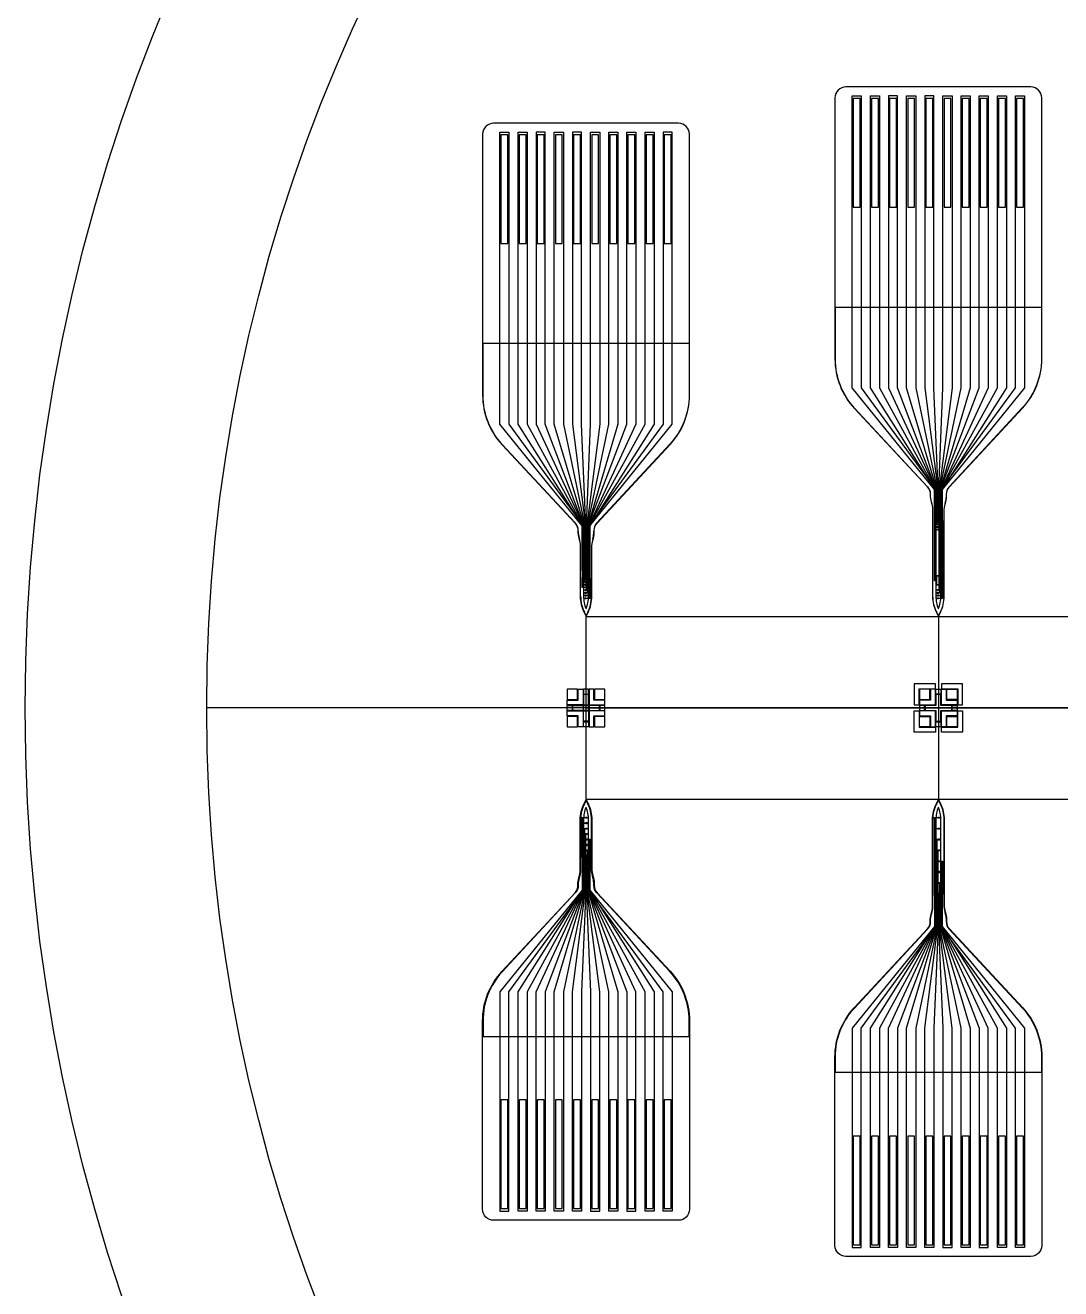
# Model space of a CAD drawing. Header units: millimetres. Extents: x 0 to 101, y 0 to 120.
# Drawn here: x 0.41 to 28.94, y 34.48 to 69.33 of the extents above; entities that cross this region are included whole.
import ezdxf

# ---------------------------------------------------------------- set-up
doc = ezdxf.new("R2010")
doc.units = ezdxf.units.MM
for name, color, linetype in [('1st Metal', 2, 'Continuous'), ('2nd Metal', 220, 'Continuous'), ('Aligner1', 191, 'Continuous'), ('Aligner2', 130, 'Continuous'), ('Aligner3', 210, 'Continuous'), ('Aligner4', 170, 'Continuous'), ('PI', 4, 'Continuous'), ('SU8', 110, 'Continuous')]:
    doc.layers.add(name, color=color, linetype=linetype)

msp = doc.modelspace()

# ---------------------------------------------------------------- linework, layer by layer
for p, q in [((25.573, 53.026), (25.573, 47.974)), ((15.863, 50.5), (85.953, 50.5)), ((15.863, 47.974), (15.809, 47.865)), ((15.918, 47.865), (15.863, 47.974))]:
    msp.add_line(p, q)
at = {"color": 242, "true_color": 0xcd2027}
msp.add_line((96.408, 50.5), (5.408, 50.5), dxfattribs=at)
msp.add_lwpolyline([(15.863, 53.026), (85.953, 53.026), (85.953, 47.974), (15.863, 47.974)], close=True)
for centre, start, end in [((16.703, 47.418), 153.4349, 180), ((15.023, 47.418), 360, 26.5651)]:
    msp.add_arc(centre, 1, start, end)
at = {"layer": '1st Metal'}
for p, q in [((25.464, 55.507), (25.464, 55.654)), ((25.683, 54.067), (25.683, 53.52))]:
    msp.add_line(p, q, dxfattribs=at)
for points in [[(23.948, 59.326), (25.485, 56.526), (25.485, 55.714, -0.072993), (25.481, 55.685), (25.481, 55.683, 0.072993), (25.476, 55.654), (25.476, 55.42), (25.545, 55.42), (25.545, 55.429), (25.575, 55.429), (25.575, 55.399), (25.545, 55.399), (25.545, 55.408), (25.464, 55.408), (25.464, 55.654, -0.072993), (25.469, 55.683), (25.469, 55.685, 0.072993), (25.473, 55.714), (25.473, 56.526), (23.698, 59.326), (23.698, 67.376), (23.948, 67.376)], [(24.198, 59.326), (25.5, 56.526), (25.5, 55.714, -0.072993), (25.496, 55.685), (25.496, 55.683, 0.072993), (25.491, 55.654), (25.491, 55.483), (25.545, 55.483), (25.545, 55.474), (25.575, 55.474), (25.575, 55.504), (25.545, 55.504), (25.545, 55.495), (25.503, 55.495), (25.503, 55.654, -0.072993), (25.508, 55.683), (25.508, 55.685, 0.072993), (25.512, 55.714), (25.512, 56.526), (24.448, 59.326), (24.448, 67.376), (24.198, 67.376)], [(24.948, 59.326), (25.539, 56.526), (25.539, 55.714, -0.072993), (25.535, 55.685), (25.535, 55.683, 0.072993), (25.53, 55.654), (25.53, 55.57), (25.545, 55.57), (25.545, 55.579), (25.575, 55.579), (25.575, 55.549), (25.545, 55.549), (25.545, 55.558), (25.518, 55.558), (25.518, 55.654, -0.072993), (25.523, 55.683), (25.523, 55.685, 0.072993), (25.527, 55.714), (25.527, 56.526), (24.698, 59.326), (24.698, 67.376), (24.948, 67.376)], [(27.448, 59.326), (25.674, 56.526), (25.674, 55.714, 0.072993), (25.679, 55.685), (25.679, 55.683, -0.072993), (25.683, 55.654), (25.683, 53.52), (25.575, 53.52), (25.575, 53.511), (25.545, 53.511), (25.545, 53.541), (25.575, 53.541), (25.575, 53.532), (25.671, 53.532), (25.671, 55.654, 0.072993), (25.667, 55.683), (25.667, 55.685, -0.072993), (25.662, 55.714), (25.662, 56.526), (27.198, 59.326), (27.198, 67.376), (27.448, 67.376)], [(26.948, 59.326), (25.647, 56.526), (25.647, 55.714, 0.072993), (25.652, 55.685), (25.652, 55.683, -0.072993), (25.656, 55.654), (25.656, 53.595), (25.575, 53.595), (25.575, 53.586), (25.545, 53.586), (25.545, 53.616), (25.575, 53.616), (25.575, 53.607), (25.644, 53.607), (25.644, 55.654, 0.072993), (25.64, 55.683), (25.64, 55.685, -0.072993), (25.635, 55.714), (25.635, 56.526), (26.698, 59.326), (26.698, 67.376), (26.948, 67.376)], [(26.448, 59.326), (25.62, 56.526), (25.62, 55.714, 0.072993), (25.625, 55.685), (25.625, 55.683, -0.072993), (25.629, 55.654), (25.629, 53.67), (25.575, 53.67), (25.575, 53.661), (25.545, 53.661), (25.545, 53.691), (25.575, 53.691), (25.575, 53.682), (25.617, 53.682), (25.617, 55.654, 0.072993), (25.613, 55.683), (25.613, 55.685, -0.072993), (25.608, 55.714), (25.608, 56.526), (26.198, 59.326), (26.198, 67.376), (26.448, 67.376)], [(25.948, 59.326), (25.593, 56.526), (25.593, 55.714, 0.072993), (25.598, 55.685), (25.598, 55.683, -0.072993), (25.602, 55.654), (25.602, 53.745), (25.575, 53.745), (25.575, 53.736), (25.545, 53.736), (25.545, 53.766), (25.575, 53.766), (25.575, 53.757), (25.59, 53.757), (25.59, 55.654, 0.072993), (25.586, 55.683), (25.586, 55.685, -0.072993), (25.581, 55.714), (25.581, 56.526), (25.698, 59.326), (25.698, 67.376), (25.948, 67.376)], [(15.775, 55.526), (15.775, 54.126, -0.072993), (15.771, 54.097), (15.771, 54.095, 0.072993), (15.766, 54.067), (15.766, 53.832), (15.835, 53.832), (15.835, 53.841), (15.865, 53.841), (15.865, 53.811), (15.835, 53.811), (15.835, 53.82), (15.754, 53.82), (15.754, 54.067, -0.072993), (15.759, 54.095), (15.759, 54.097, 0.072993), (15.763, 54.126), (15.763, 55.526), (13.988, 58.326), (13.988, 66.376), (14.238, 66.376), (14.238, 58.326)], [(15.79, 55.526), (15.79, 54.126, -0.072993), (15.786, 54.097), (15.786, 54.095, 0.072993), (15.781, 54.067), (15.781, 53.895), (15.835, 53.895), (15.835, 53.886), (15.865, 53.886), (15.865, 53.916), (15.835, 53.916), (15.835, 53.907), (15.793, 53.907), (15.793, 54.067, -0.072993), (15.798, 54.095), (15.798, 54.097, 0.072993), (15.802, 54.126), (15.802, 55.526), (14.738, 58.326), (14.738, 66.376), (14.488, 66.376), (14.488, 58.326)], [(15.829, 55.526), (15.829, 54.126, -0.072993), (15.825, 54.097), (15.825, 54.095, 0.072993), (15.82, 54.067), (15.82, 53.982), (15.835, 53.982), (15.835, 53.991), (15.865, 53.991), (15.865, 53.961), (15.835, 53.961), (15.835, 53.97), (15.808, 53.97), (15.808, 54.067, -0.072993), (15.813, 54.095), (15.813, 54.097, 0.072993), (15.817, 54.126), (15.817, 55.526), (14.988, 58.326), (14.988, 66.376), (15.238, 66.376), (15.238, 58.326)], [(15.883, 55.526), (15.883, 54.126, 0.072993), (15.888, 54.097), (15.888, 54.095, -0.072993), (15.892, 54.067), (15.892, 53.745), (15.865, 53.745), (15.865, 53.736), (15.835, 53.736), (15.835, 53.766), (15.865, 53.766), (15.865, 53.757), (15.88, 53.757), (15.88, 54.067, 0.072993), (15.876, 54.095), (15.876, 54.097, -0.072993), (15.871, 54.126), (15.871, 55.526), (15.988, 58.326), (15.988, 66.376), (16.238, 66.376), (16.238, 58.326)], [(15.91, 55.526), (15.91, 54.126, 0.072993), (15.915, 54.097), (15.915, 54.095, -0.072993), (15.919, 54.067), (15.919, 53.67), (15.865, 53.67), (15.865, 53.661), (15.835, 53.661), (15.835, 53.691), (15.865, 53.691), (15.865, 53.682), (15.907, 53.682), (15.907, 54.067, 0.072993), (15.903, 54.095), (15.903, 54.097, -0.072993), (15.898, 54.126), (15.898, 55.526), (16.488, 58.326), (16.488, 66.376), (16.738, 66.376), (16.738, 58.326)], [(15.937, 55.526), (15.937, 54.126, 0.072993), (15.942, 54.097), (15.942, 54.095, -0.072993), (15.946, 54.067), (15.946, 53.595), (15.865, 53.595), (15.865, 53.586), (15.835, 53.586), (15.835, 53.616), (15.865, 53.616), (15.865, 53.607), (15.934, 53.607), (15.934, 54.067, 0.072993), (15.93, 54.095), (15.93, 54.097, -0.072993), (15.925, 54.126), (15.925, 55.526), (16.988, 58.326), (16.988, 66.376), (17.238, 66.376), (17.238, 58.326)], [(15.964, 55.526), (15.964, 54.126, 0.072993), (15.969, 54.097), (15.969, 54.095, -0.072993), (15.973, 54.067), (15.973, 53.52), (15.865, 53.52), (15.865, 53.511), (15.835, 53.511), (15.835, 53.541), (15.865, 53.541), (15.865, 53.532), (15.961, 53.532), (15.961, 54.067, 0.072993), (15.957, 54.095), (15.957, 54.097, -0.072993), (15.952, 54.126), (15.952, 55.526), (17.488, 58.326), (17.488, 66.376), (17.738, 66.376), (17.738, 58.326)], [(15.758, 46.378), (15.758, 46.38, -0.072993), (15.753, 46.408), (15.753, 47.48), (15.861, 47.48), (15.861, 47.489), (15.891, 47.489), (15.891, 47.459), (15.861, 47.459), (15.861, 47.468), (15.765, 47.468), (15.765, 46.408, 0.072993), (15.77, 46.38), (15.77, 46.378, -0.072993), (15.774, 46.349), (15.774, 45.474), (14.238, 42.674), (14.238, 41.444), (14.238, 36.624), (13.988, 36.624), (13.988, 41.444), (13.988, 42.674), (15.762, 45.474), (15.762, 46.349, 0.072993)], [(25.468, 45.328), (25.468, 45.33, -0.072993), (25.463, 45.358), (25.463, 47.48), (25.571, 47.48), (25.571, 47.489), (25.601, 47.489), (25.601, 47.459), (25.571, 47.459), (25.571, 47.468), (25.475, 47.468), (25.475, 45.358, 0.072993), (25.48, 45.33), (25.48, 45.328, -0.072993), (25.484, 45.299), (25.484, 44.474), (23.948, 41.674), (23.948, 40.444), (23.948, 35.624), (23.698, 35.624), (23.698, 40.444), (23.698, 41.674), (25.472, 44.474), (25.472, 45.299, 0.072993)], [(14.738, 41.444), (14.738, 36.624), (14.488, 36.624), (14.488, 41.444), (14.488, 42.674), (15.789, 45.474), (15.789, 46.349, 0.072993), (15.785, 46.378), (15.785, 46.38, -0.072993), (15.78, 46.408), (15.78, 47.33), (15.861, 47.33), (15.861, 47.339), (15.891, 47.339), (15.891, 47.309), (15.861, 47.309), (15.861, 47.318), (15.792, 47.318), (15.792, 46.408, 0.072993), (15.797, 46.38), (15.797, 46.378, -0.072993), (15.801, 46.349), (15.801, 45.474), (14.738, 42.674)], [(15.238, 41.444), (15.238, 36.624), (14.988, 36.624), (14.988, 41.444), (14.988, 42.674), (15.816, 45.474), (15.816, 46.349, 0.072993), (15.812, 46.378), (15.812, 46.38, -0.072993), (15.807, 46.408), (15.807, 47.18), (15.861, 47.18), (15.861, 47.189), (15.891, 47.189), (15.891, 47.159), (15.861, 47.159), (15.861, 47.168), (15.819, 47.168), (15.819, 46.408, 0.072993), (15.824, 46.38), (15.824, 46.378, -0.072993), (15.828, 46.349), (15.828, 45.474), (15.238, 42.674)], [(15.738, 41.444), (15.738, 36.624), (15.488, 36.624), (15.488, 41.444), (15.488, 42.674), (15.843, 45.474), (15.843, 46.349, 0.072993), (15.839, 46.378), (15.839, 46.38, -0.072993), (15.834, 46.408), (15.834, 47.03), (15.861, 47.03), (15.861, 47.039), (15.891, 47.039), (15.891, 47.009), (15.861, 47.009), (15.861, 47.018), (15.846, 47.018), (15.846, 46.408, 0.072993), (15.851, 46.38), (15.851, 46.378, -0.072993), (15.855, 46.349), (15.855, 45.474), (15.738, 42.674)], [(25.495, 45.328), (25.495, 45.33, -0.072993), (25.49, 45.358), (25.49, 47.18), (25.571, 47.18), (25.571, 47.189), (25.601, 47.189), (25.601, 47.159), (25.571, 47.159), (25.571, 47.168), (25.502, 47.168), (25.502, 45.358, 0.072993), (25.507, 45.33), (25.507, 45.328, -0.072993), (25.511, 45.299), (25.511, 44.474), (24.448, 41.674), (24.448, 40.444), (24.448, 35.624), (24.198, 35.624), (24.198, 40.444), (24.198, 41.674), (25.499, 44.474), (25.499, 45.299, 0.072993)], [(17.738, 41.444), (17.738, 36.624), (17.488, 36.624), (17.488, 41.444), (17.488, 42.674), (15.951, 45.474), (15.951, 46.349, -0.072993), (15.956, 46.378), (15.956, 46.38, 0.072993), (15.96, 46.408), (15.96, 46.868), (15.891, 46.868), (15.891, 46.859), (15.861, 46.859), (15.861, 46.889), (15.891, 46.889), (15.891, 46.88), (15.972, 46.88), (15.972, 46.408, -0.072993), (15.968, 46.38), (15.968, 46.378, 0.072993), (15.963, 46.349), (15.963, 45.474), (17.738, 42.674)], [(16.988, 41.444), (16.988, 36.624), (17.238, 36.624), (17.238, 41.444), (17.238, 42.674), (15.936, 45.474), (15.936, 46.349, -0.072993), (15.941, 46.378), (15.941, 46.38, 0.072993), (15.945, 46.408), (15.945, 46.73), (15.891, 46.73), (15.891, 46.739), (15.861, 46.739), (15.861, 46.709), (15.891, 46.709), (15.891, 46.718), (15.933, 46.718), (15.933, 46.408, -0.072993), (15.929, 46.38), (15.929, 46.378, 0.072993), (15.924, 46.349), (15.924, 45.474), (16.988, 42.674)], [(25.522, 45.328), (25.522, 45.33, -0.072993), (25.517, 45.358), (25.517, 46.88), (25.571, 46.88), (25.571, 46.889), (25.601, 46.889), (25.601, 46.859), (25.571, 46.859), (25.571, 46.868), (25.529, 46.868), (25.529, 45.358, 0.072993), (25.534, 45.33), (25.534, 45.328, -0.072993), (25.538, 45.299), (25.538, 44.474), (24.948, 41.674), (24.948, 40.444), (24.948, 35.624), (24.698, 35.624), (24.698, 40.444), (24.698, 41.674), (25.526, 44.474), (25.526, 45.299, 0.072993)], [(16.738, 41.444), (16.738, 36.624), (16.488, 36.624), (16.488, 41.444), (16.488, 42.674), (15.897, 45.474), (15.897, 46.349, -0.072993), (15.902, 46.378), (15.902, 46.38, 0.072993), (15.906, 46.408), (15.906, 46.568), (15.891, 46.568), (15.891, 46.559), (15.861, 46.559), (15.861, 46.589), (15.891, 46.589), (15.891, 46.58), (15.918, 46.58), (15.918, 46.408, -0.072993), (15.914, 46.38), (15.914, 46.378, 0.072993), (15.909, 46.349), (15.909, 45.474), (16.738, 42.674)], [(25.549, 45.328), (25.549, 45.33, -0.072993), (25.544, 45.358), (25.544, 46.58), (25.571, 46.58), (25.571, 46.589), (25.601, 46.589), (25.601, 46.559), (25.571, 46.559), (25.571, 46.568), (25.556, 46.568), (25.556, 45.358, 0.072993), (25.561, 45.33), (25.561, 45.328, -0.072993), (25.565, 45.299), (25.565, 44.474), (25.448, 41.674), (25.448, 40.444), (25.448, 35.624), (25.198, 35.624), (25.198, 40.444), (25.198, 41.674), (25.553, 44.474), (25.553, 45.299, 0.072993)], [(27.448, 40.444), (27.448, 35.624), (27.198, 35.624), (27.198, 40.444), (27.198, 41.674), (25.661, 44.474), (25.661, 45.299, -0.072993), (25.666, 45.328), (25.666, 45.33, 0.072993), (25.67, 45.358), (25.67, 46.268), (25.601, 46.268), (25.601, 46.259), (25.571, 46.259), (25.571, 46.289), (25.601, 46.289), (25.601, 46.28), (25.682, 46.28), (25.682, 45.358, -0.072993), (25.678, 45.33), (25.678, 45.328, 0.072993), (25.673, 45.299), (25.673, 44.474), (27.448, 41.674)], [(26.698, 40.444), (26.698, 35.624), (26.948, 35.624), (26.948, 40.444), (26.948, 41.674), (25.646, 44.474), (25.646, 45.299, -0.072993), (25.651, 45.328), (25.651, 45.33, 0.072993), (25.655, 45.358), (25.655, 45.98), (25.601, 45.98), (25.601, 45.989), (25.571, 45.989), (25.571, 45.959), (25.601, 45.959), (25.601, 45.968), (25.643, 45.968), (25.643, 45.358, -0.072993), (25.639, 45.33), (25.639, 45.328, 0.072993), (25.634, 45.299), (25.634, 44.474), (26.698, 41.674)], [(26.448, 40.444), (26.448, 35.624), (26.198, 35.624), (26.198, 40.444), (26.198, 41.674), (25.607, 44.474), (25.607, 45.299, -0.072993), (25.612, 45.328), (25.612, 45.33, 0.072993), (25.616, 45.358), (25.616, 45.668), (25.601, 45.668), (25.601, 45.659), (25.571, 45.659), (25.571, 45.689), (25.601, 45.689), (25.601, 45.68), (25.628, 45.68), (25.628, 45.358, -0.072993), (25.624, 45.33), (25.624, 45.328, 0.072993), (25.619, 45.299), (25.619, 44.474), (26.448, 41.674)]]:
    msp.add_lwpolyline(points, format="xyb", close=True, dxfattribs=at)
for points in [[(25.198, 59.326), (25.554, 56.526), (25.554, 55.654), (25.545, 55.654), (25.545, 55.624), (25.575, 55.624), (25.575, 55.654), (25.566, 55.654), (25.566, 56.526), (25.448, 59.326), (25.448, 67.376), (25.198, 67.376)], [(15.844, 55.526), (15.844, 54.066), (15.835, 54.066), (15.835, 54.036), (15.865, 54.036), (15.865, 54.066), (15.856, 54.066), (15.856, 55.526), (15.738, 58.326), (15.738, 66.376), (15.488, 66.376), (15.488, 58.326)], [(15.988, 41.444), (15.988, 36.624), (16.238, 36.624), (16.238, 41.444), (16.238, 42.674), (15.882, 45.474), (15.882, 46.409), (15.891, 46.409), (15.891, 46.439), (15.861, 46.439), (15.861, 46.409), (15.87, 46.409), (15.87, 45.474), (15.988, 42.674)], [(25.698, 40.444), (25.698, 35.624), (25.948, 35.624), (25.948, 40.444), (25.948, 41.674), (25.592, 44.474), (25.592, 45.359), (25.601, 45.359), (25.601, 45.389), (25.571, 45.389), (25.571, 45.359), (25.58, 45.359), (25.58, 44.474), (25.698, 41.674)]]:
    msp.add_lwpolyline(points, close=True, dxfattribs=at)
msp.add_circle((50.908, 50.5), 50.5, dxfattribs=at)
at = {"layer": '2nd Metal'}
for points in [[(23.448, 67.376), (23.448, 59.326), (25.493, 56.526), (25.493, 54.034), (25.523, 54.034), (25.523, 54.156), (25.623, 54.156), (25.623, 53.886), (25.523, 53.886), (25.523, 54.009), (25.468, 54.009), (25.468, 56.526), (23.198, 59.326), (23.198, 67.376)], [(27.948, 67.376), (27.948, 59.326), (25.678, 56.526), (25.678, 55.896), (25.623, 55.896), (25.623, 55.774), (25.523, 55.774), (25.523, 56.044), (25.623, 56.044), (25.623, 55.921), (25.653, 55.921), (25.653, 56.526), (27.698, 59.326), (27.698, 67.376)], [(15.783, 55.526), (15.783, 54.314), (15.813, 54.314), (15.813, 54.436), (15.913, 54.436), (15.913, 54.166), (15.813, 54.166), (15.813, 54.289), (15.758, 54.289), (15.758, 55.526), (13.488, 58.326), (13.488, 66.376), (13.738, 66.376), (13.738, 58.326)], [(15.943, 55.526), (15.943, 54.919), (15.913, 54.919), (15.913, 55.276), (15.813, 55.276), (15.813, 54.536), (15.913, 54.536), (15.913, 54.894), (15.968, 54.894), (15.968, 55.526), (18.238, 58.326), (18.238, 66.376), (17.988, 66.376), (17.988, 58.326)], [(18.238, 41.444), (18.238, 36.624), (17.988, 36.624), (17.988, 41.444), (17.988, 42.674), (15.943, 45.474), (15.943, 46.161), (15.913, 46.161), (15.913, 46.039), (15.813, 46.039), (15.813, 46.309), (15.913, 46.309), (15.913, 46.186), (15.968, 46.186), (15.968, 45.474), (18.238, 42.674)], [(13.488, 41.444), (13.488, 36.624), (13.738, 36.624), (13.738, 41.444), (13.738, 42.674), (15.783, 45.474), (15.783, 45.841), (15.813, 45.841), (15.813, 45.719), (15.913, 45.719), (15.913, 45.989), (15.813, 45.989), (15.813, 45.866), (15.758, 45.866), (15.758, 45.474), (13.488, 42.674)], [(23.198, 40.444), (23.198, 35.624), (23.448, 35.624), (23.448, 40.444), (23.448, 41.674), (25.493, 44.474), (25.493, 44.831), (25.523, 44.831), (25.523, 44.709), (25.623, 44.709), (25.623, 44.979), (25.523, 44.979), (25.523, 44.856), (25.468, 44.856), (25.468, 44.474), (23.198, 41.674)], [(27.948, 40.444), (27.948, 35.624), (27.698, 35.624), (27.698, 40.444), (27.698, 41.674), (25.653, 44.474), (25.653, 45.131), (25.623, 45.131), (25.623, 45.009), (25.523, 45.009), (25.523, 45.279), (25.623, 45.279), (25.623, 45.156), (25.678, 45.156), (25.678, 44.474), (27.948, 41.674)]]:
    msp.add_lwpolyline(points, close=True, dxfattribs=at)
at = {"layer": 'Aligner1'}
for points in [[(15.796, 50.882), (15.931, 50.882), (15.931, 51.017), (15.863, 51.017), (15.796, 51.017)], [(15.481, 50.432), (15.346, 50.432), (15.346, 50.567), (15.481, 50.567)], [(15.796, 50.567), (15.931, 50.567), (15.931, 50.432), (15.796, 50.432)], [(16.246, 50.432), (16.381, 50.432), (16.381, 50.567), (16.246, 50.567)], [(25.206, 50.432), (25.506, 50.432), (25.506, 50.132), (25.641, 50.132), (25.641, 50.432), (25.941, 50.432), (25.941, 50.567), (25.641, 50.567), (25.641, 50.868), (25.506, 50.868), (25.506, 50.567), (25.206, 50.567)], [(15.931, 50.117), (15.931, 49.982), (15.796, 49.982), (15.796, 50.117)]]:
    msp.add_lwpolyline(points, close=True, dxfattribs=at)
at = {"layer": 'Aligner2'}
for points in [[(25.056, 50.582), (25.491, 50.582), (25.491, 51.017), (25.356, 51.017), (25.356, 50.717), (25.056, 50.717)], [(26.091, 50.582), (25.656, 50.582), (25.656, 51.017), (25.791, 51.017), (25.791, 50.717), (26.091, 50.717)], [(15.781, 50.432), (15.496, 50.432), (15.496, 50.567), (15.781, 50.567)], [(15.931, 50.868), (15.796, 50.868), (15.796, 50.582), (15.931, 50.582)], [(15.946, 50.567), (15.946, 50.432), (16.231, 50.432), (16.231, 50.567)], [(15.931, 50.132), (15.796, 50.132), (15.796, 50.417), (15.931, 50.417)], [(25.491, 49.982), (25.491, 50.417), (25.056, 50.417), (25.056, 50.282), (25.356, 50.282), (25.356, 49.982)], [(26.091, 50.282), (25.791, 50.282), (25.791, 49.982), (25.656, 49.982), (25.656, 50.417), (26.091, 50.417)]]:
    msp.add_lwpolyline(points, close=True, dxfattribs=at)
at = {"layer": 'Aligner3'}
for points in [[(15.646, 51.017), (15.781, 51.017), (15.781, 50.582), (15.346, 50.582), (15.346, 50.717), (15.646, 50.717)], [(16.381, 50.582), (16.381, 50.717), (16.081, 50.717), (16.081, 51.017), (15.946, 51.017), (15.946, 50.582)], [(25.056, 51.017), (25.056, 50.732), (25.341, 50.732), (25.341, 51.017)], [(25.506, 50.882), (25.506, 51.017), (25.641, 51.017), (25.641, 50.882)], [(26.091, 51.017), (26.091, 50.732), (25.806, 50.732), (25.806, 51.017)], [(25.191, 50.567), (25.056, 50.567), (25.056, 50.432), (25.191, 50.432)], [(25.956, 50.567), (26.091, 50.567), (26.091, 50.432), (25.956, 50.432)], [(15.781, 49.982), (15.646, 49.982), (15.646, 50.282), (15.346, 50.282), (15.346, 50.417), (15.781, 50.417)], [(15.946, 49.982), (16.081, 49.982), (16.081, 50.282), (16.381, 50.282), (16.381, 50.417), (15.946, 50.417)], [(25.056, 49.982), (25.056, 50.267), (25.341, 50.267), (25.341, 49.982)], [(26.091, 49.982), (25.806, 49.982), (25.806, 50.267), (26.091, 50.267)], [(25.573, 49.982), (25.506, 49.982), (25.506, 50.117), (25.641, 50.117), (25.641, 49.982)]]:
    msp.add_lwpolyline(points, close=True, dxfattribs=at)
at = {"layer": 'Aligner4'}
for points in [[(15.346, 50.732), (15.631, 50.732), (15.631, 51.017), (15.346, 51.017), (15.346, 50.732)], [(16.096, 50.732), (16.381, 50.732), (16.381, 51.017), (16.096, 51.017), (16.096, 50.732)], [(15.346, 49.982), (15.631, 49.982), (15.631, 50.267), (15.346, 50.267), (15.346, 49.982)], [(16.096, 49.982), (16.381, 49.982), (16.381, 50.267), (16.096, 50.267), (16.096, 49.982)]]:
    msp.add_lwpolyline(points, dxfattribs=at)
for points in [[(25.041, 50.582), (25.041, 51.032), (25.491, 51.032), (25.491, 51.167), (24.906, 51.167), (24.906, 50.582)], [(26.241, 51.167), (25.656, 51.167), (25.656, 51.032), (26.106, 51.032), (26.106, 50.582), (26.241, 50.582)], [(25.041, 50.417), (25.041, 49.967), (25.491, 49.967), (25.491, 49.832), (24.906, 49.832), (24.906, 50.417)], [(26.241, 49.832), (25.656, 49.832), (25.656, 49.967), (26.106, 49.967), (26.106, 50.417), (26.241, 50.417)]]:
    msp.add_lwpolyline(points, close=True, dxfattribs=at)
at = {"layer": 'PI'}
for points in [[(22.723, 67.326), (22.723, 60.12, 0.189272), (23.258, 58.76), (25.268, 56.594, -0.189272), (25.348, 56.39), (25.348, 56.375, 0.063678), (25.373, 56.181), (25.389, 56.122, -0.063678), (25.413, 55.928), (25.413, 53.582, 0.116434), (25.519, 53.135), (25.573, 53.026), (25.628, 53.135, 0.116434), (25.733, 53.582), (25.733, 55.928, -0.063678), (25.758, 56.122), (25.774, 56.181, 0.063678), (25.798, 56.375), (25.798, 56.39, -0.188939), (25.878, 56.594), (27.891, 58.767, 0.188939), (28.423, 60.126), (28.423, 67.326, 0.414214), (28.123, 67.626), (23.023, 67.626, 0.414214)], [(13.013, 66.326), (13.013, 59.12, 0.189272), (13.548, 57.76), (15.558, 55.594, -0.189272), (15.638, 55.39), (15.638, 55.375, 0.063678), (15.663, 55.181), (15.679, 55.122, -0.063678), (15.703, 54.928), (15.703, 53.582, 0.116434), (15.809, 53.135), (15.863, 53.026), (15.918, 53.135, 0.116434), (16.023, 53.582), (16.023, 54.928, -0.063678), (16.048, 55.122), (16.064, 55.181, 0.063678), (16.088, 55.375), (16.088, 55.39, -0.188939), (16.168, 55.594), (18.181, 57.767, 0.188939), (18.713, 59.126), (18.713, 66.326, 0.414214), (18.413, 66.626), (13.313, 66.626, 0.414214)], [(16.088, 45.61, 0.189272), (16.168, 45.406), (18.179, 43.24, -0.189272), (18.713, 41.88), (18.713, 36.674, -0.414214), (18.413, 36.374), (13.313, 36.374, -0.414214), (13.013, 36.674), (13.013, 41.874, -0.188939), (13.546, 43.233), (15.558, 45.406, 0.188939), (15.638, 45.61), (15.638, 45.625, -0.063678), (15.663, 45.819), (15.679, 45.878, 0.063678), (15.703, 46.072), (15.703, 47.418, -0.116434), (15.809, 47.865), (15.863, 47.974), (15.918, 47.865, -0.116434), (16.023, 47.418), (16.023, 46.072, 0.063678), (16.048, 45.878), (16.064, 45.819, -0.063678), (16.088, 45.625)], [(25.798, 44.61, 0.189272), (25.878, 44.406), (27.889, 42.24, -0.189272), (28.423, 40.88), (28.423, 35.674, -0.414214), (28.123, 35.374), (23.023, 35.374, -0.414214), (22.723, 35.674), (22.723, 40.874, -0.188939), (23.256, 42.233), (25.268, 44.406, 0.188939), (25.348, 44.61), (25.348, 44.625, -0.063678), (25.373, 44.819), (25.389, 44.878, 0.063678), (25.413, 45.072), (25.413, 47.418, -0.116434), (25.519, 47.865), (25.573, 47.974), (25.628, 47.865, -0.116434), (25.733, 47.418), (25.733, 45.072, 0.063678), (25.758, 44.878), (25.774, 44.819, -0.063678), (25.798, 44.625)]]:
    msp.add_lwpolyline(points, format="xyb", close=True, dxfattribs=at)
for points in [[(23.418, 67.306), (23.228, 67.306), (23.228, 64.306), (23.418, 64.306)], [(23.918, 67.306), (23.728, 67.306), (23.728, 64.306), (23.918, 64.306)], [(24.418, 67.306), (24.228, 67.306), (24.228, 64.306), (24.418, 64.306)], [(24.918, 67.306), (24.728, 67.306), (24.728, 64.306), (24.918, 64.306)], [(25.418, 67.306), (25.228, 67.306), (25.228, 64.306), (25.418, 64.306)], [(25.918, 67.306), (25.728, 67.306), (25.728, 64.306), (25.918, 64.306)], [(26.418, 67.306), (26.228, 67.306), (26.228, 64.306), (26.418, 64.306)], [(26.918, 67.306), (26.728, 67.306), (26.728, 64.306), (26.918, 64.306)], [(27.418, 67.306), (27.228, 67.306), (27.228, 64.306), (27.418, 64.306)], [(27.918, 67.306), (27.728, 67.306), (27.728, 64.306), (27.918, 64.306)], [(13.518, 66.306), (13.518, 63.306), (13.708, 63.306), (13.708, 66.306)], [(14.018, 66.306), (14.018, 63.306), (14.208, 63.306), (14.208, 66.306)], [(14.518, 66.306), (14.518, 63.306), (14.708, 63.306), (14.708, 66.306)], [(15.018, 66.306), (15.018, 63.306), (15.208, 63.306), (15.208, 66.306)], [(15.518, 66.306), (15.518, 63.306), (15.708, 63.306), (15.708, 66.306)], [(16.018, 66.306), (16.018, 63.306), (16.208, 63.306), (16.208, 66.306)], [(16.518, 66.306), (16.518, 63.306), (16.708, 63.306), (16.708, 66.306)], [(17.018, 66.306), (17.018, 63.306), (17.208, 63.306), (17.208, 66.306)], [(17.518, 66.306), (17.518, 63.306), (17.708, 63.306), (17.708, 66.306)], [(18.018, 66.306), (18.018, 63.306), (18.208, 63.306), (18.208, 66.306)], [(25.613, 55.784), (25.533, 55.784), (25.533, 56.034), (25.613, 56.034)], [(25.57, 55.629), (25.55, 55.629), (25.55, 55.649), (25.57, 55.649)], [(25.57, 55.554), (25.55, 55.554), (25.55, 55.574), (25.57, 55.574)], [(25.57, 55.479), (25.55, 55.479), (25.55, 55.499), (25.57, 55.499)], [(25.57, 55.404), (25.55, 55.404), (25.55, 55.424), (25.57, 55.424)], [(15.903, 55.266), (15.903, 54.546), (15.823, 54.546), (15.823, 55.266)], [(15.903, 54.426), (15.903, 54.176), (15.823, 54.176), (15.823, 54.426)], [(15.86, 54.041), (15.84, 54.041), (15.84, 54.061), (15.86, 54.061)], [(25.613, 53.896), (25.533, 53.896), (25.533, 54.146), (25.613, 54.146)], [(15.86, 53.966), (15.84, 53.966), (15.84, 53.986), (15.86, 53.986)], [(15.86, 53.891), (15.84, 53.891), (15.84, 53.911), (15.86, 53.911)], [(15.86, 53.816), (15.84, 53.816), (15.84, 53.836), (15.86, 53.836)], [(15.86, 53.741), (15.84, 53.741), (15.84, 53.761), (15.86, 53.761)], [(15.86, 53.666), (15.84, 53.666), (15.84, 53.686), (15.86, 53.686)], [(25.57, 53.741), (25.55, 53.741), (25.55, 53.761), (25.57, 53.761)], [(25.57, 53.666), (25.55, 53.666), (25.55, 53.686), (25.57, 53.686)], [(15.86, 53.591), (15.84, 53.591), (15.84, 53.611), (15.86, 53.611)], [(15.86, 53.516), (15.84, 53.516), (15.84, 53.536), (15.86, 53.536)], [(25.57, 53.591), (25.55, 53.591), (25.55, 53.611), (25.57, 53.611)], [(25.57, 53.536), (25.57, 53.516), (25.55, 53.516), (25.55, 53.536)], [(15.87, 47.468), (15.87, 47.48), (15.882, 47.48), (15.882, 47.468)], [(25.58, 47.468), (25.58, 47.48), (25.592, 47.48), (25.592, 47.468)], [(15.87, 47.318), (15.87, 47.33), (15.882, 47.33), (15.882, 47.318)], [(15.87, 47.168), (15.87, 47.18), (15.882, 47.18), (15.882, 47.168)], [(25.58, 47.168), (25.58, 47.18), (25.592, 47.18), (25.592, 47.168)], [(15.87, 47.018), (15.87, 47.03), (15.882, 47.03), (15.882, 47.018)], [(15.87, 46.868), (15.87, 46.88), (15.882, 46.88), (15.882, 46.868)], [(15.87, 46.718), (15.87, 46.73), (15.882, 46.73), (15.882, 46.718)], [(25.58, 46.868), (25.58, 46.88), (25.592, 46.88), (25.592, 46.868)], [(15.87, 46.568), (15.87, 46.58), (15.882, 46.58), (15.882, 46.568)], [(15.87, 46.418), (15.87, 46.43), (15.882, 46.43), (15.882, 46.418)], [(25.58, 46.568), (25.58, 46.58), (25.592, 46.58), (25.592, 46.568)], [(15.823, 46.049), (15.823, 46.299), (15.903, 46.299), (15.903, 46.049)], [(25.58, 46.268), (25.58, 46.28), (25.592, 46.28), (25.592, 46.268)], [(15.823, 45.979), (15.823, 45.729), (15.903, 45.729), (15.903, 45.979)], [(25.58, 45.968), (25.58, 45.98), (25.592, 45.98), (25.592, 45.968)], [(25.58, 45.668), (25.58, 45.68), (25.592, 45.68), (25.592, 45.668)], [(25.58, 45.368), (25.58, 45.38), (25.592, 45.38), (25.592, 45.368)], [(25.533, 45.019), (25.533, 45.269), (25.613, 45.269), (25.613, 45.019)], [(25.533, 44.969), (25.533, 44.719), (25.613, 44.719), (25.613, 44.969)], [(13.518, 36.694), (13.708, 36.694), (13.708, 39.694), (13.518, 39.694)], [(14.018, 36.694), (14.208, 36.694), (14.208, 39.694), (14.018, 39.694)], [(14.518, 36.694), (14.708, 36.694), (14.708, 39.694), (14.518, 39.694)], [(15.018, 36.694), (15.208, 36.694), (15.208, 39.694), (15.018, 39.694)], [(15.518, 36.694), (15.708, 36.694), (15.708, 39.694), (15.518, 39.694)], [(16.018, 36.694), (16.208, 36.694), (16.208, 39.694), (16.018, 39.694)], [(16.518, 36.694), (16.708, 36.694), (16.708, 39.694), (16.518, 39.694)], [(17.018, 36.694), (17.208, 36.694), (17.208, 39.694), (17.018, 39.694)], [(17.518, 36.694), (17.708, 36.694), (17.708, 39.694), (17.518, 39.694)], [(18.018, 36.694), (18.208, 36.694), (18.208, 39.694), (18.018, 39.694)], [(23.228, 35.694), (23.418, 35.694), (23.418, 38.694), (23.228, 38.694)], [(23.728, 35.694), (23.918, 35.694), (23.918, 38.694), (23.728, 38.694)], [(24.228, 35.694), (24.418, 35.694), (24.418, 38.694), (24.228, 38.694)], [(24.728, 35.694), (24.918, 35.694), (24.918, 38.694), (24.728, 38.694)], [(25.228, 35.694), (25.418, 35.694), (25.418, 38.694), (25.228, 38.694)], [(25.728, 35.694), (25.918, 35.694), (25.918, 38.694), (25.728, 38.694)], [(26.228, 35.694), (26.418, 35.694), (26.418, 38.694), (26.228, 38.694)], [(26.728, 35.694), (26.918, 35.694), (26.918, 38.694), (26.728, 38.694)], [(27.228, 35.694), (27.418, 35.694), (27.418, 38.694), (27.228, 38.694)], [(27.728, 35.694), (27.918, 35.694), (27.918, 38.694), (27.728, 38.694)]]:
    msp.add_lwpolyline(points, close=True, dxfattribs=at)
at = {"layer": 'SU8'}
for p, q in [((25.573, 56.176), (25.573, 56.176)), ((15.648, 55.375), (15.648, 55.39)), ((15.688, 55.124), (15.673, 55.184)), ((15.863, 55.376), (15.863, 55.376)), ((16.054, 55.184), (16.038, 55.124)), ((16.078, 55.39), (16.078, 55.375)), ((15.713, 53.582), (15.713, 54.928)), ((16.013, 54.928), (16.013, 53.582)), ((15.863, 53.049), (15.818, 53.14)), ((15.909, 53.14), (15.863, 53.049))]:
    msp.add_line(p, q, dxfattribs=at)
for points in [[(25.276, 56.601), (23.265, 58.767, -0.189272), (22.733, 60.12), (22.733, 61.556), (28.413, 61.556), (28.413, 60.126, -0.188939), (27.883, 58.774), (25.871, 56.601, 0.188939), (25.788, 56.39), (25.788, 56.375, -0.063678), (25.764, 56.184), (25.748, 56.124, 0.063678), (25.723, 55.928), (25.723, 53.582, -0.116434), (25.619, 53.14), (25.573, 53.049), (25.528, 53.14, -0.116434), (25.423, 53.582), (25.423, 55.928, 0.063678), (25.398, 56.124), (25.383, 56.184, -0.063678), (25.358, 56.375), (25.358, 56.39, 0.189272)], [(13.555, 57.767, -0.189272), (13.023, 59.12), (13.023, 60.556), (18.703, 60.556), (18.703, 59.126, -0.188939), (18.173, 57.774), (16.161, 55.601, 0.188939), (16.078, 55.39), (16.078, 55.375, -0.063678), (16.054, 55.184), (16.038, 55.124, 0.063678), (16.013, 54.928), (16.013, 53.582, -0.116434), (15.909, 53.14), (15.863, 53.049), (15.818, 53.14, -0.116434), (15.713, 53.582), (15.713, 54.928, 0.063678), (15.688, 55.124), (15.673, 55.184, -0.063678), (15.648, 55.375), (15.648, 55.39, 0.189272), (15.566, 55.601)], [(25.573, 56.176, 0.414214), (25.503, 56.106), (25.503, 53.582, 0.09902), (25.573, 53.232, 0.09902), (25.643, 53.582), (25.643, 56.106, 0.414214)], [(15.933, 53.582), (15.933, 55.306, 0.414214), (15.863, 55.376, 0.414214), (15.793, 55.306), (15.793, 53.582, 0.09902), (15.863, 53.232, 0.09902)], [(18.172, 43.233), (16.161, 45.399, -0.189272), (16.078, 45.61), (16.078, 45.625, 0.063678), (16.054, 45.816), (16.038, 45.876, -0.063678), (16.013, 46.072), (16.013, 47.418, 0.116434), (15.909, 47.86), (15.863, 47.951), (15.818, 47.86, 0.116434), (15.713, 47.418), (15.713, 46.072, -0.063678), (15.688, 45.876), (15.673, 45.816, 0.063678), (15.648, 45.625), (15.648, 45.61, -0.188939), (15.566, 45.399), (13.553, 43.226, 0.188939), (13.023, 41.874), (13.023, 41.444), (18.703, 41.444), (18.703, 41.88, 0.189272)], [(15.793, 47.418), (15.793, 45.694, 1), (15.933, 45.694), (15.933, 47.418, 0.09902), (15.863, 47.768, 0.09902)], [(27.882, 42.233, -0.189272), (28.413, 40.88), (28.413, 40.444), (22.733, 40.444), (22.733, 40.874, -0.188939), (23.263, 42.226), (25.276, 44.399, 0.188939), (25.358, 44.61), (25.358, 44.625, -0.063678), (25.383, 44.816), (25.398, 44.876, 0.063678), (25.423, 45.072), (25.423, 47.418, -0.116434), (25.528, 47.86), (25.573, 47.951), (25.619, 47.86, -0.116434), (25.723, 47.418), (25.723, 45.072, 0.063678), (25.748, 44.876), (25.764, 44.816, -0.063678), (25.788, 44.625), (25.788, 44.61, 0.189272), (25.871, 44.399)], [(25.503, 47.418), (25.503, 44.694, 1), (25.643, 44.694), (25.643, 47.418, 0.09902), (25.573, 47.768, 0.09902)]]:
    msp.add_lwpolyline(points, format="xyb", close=True, dxfattribs=at)
for radius in [50.5, 45.5]:
    msp.add_circle((50.908, 50.5), radius, dxfattribs=at)
for centre, radius, start, end in [((15.338, 55.39), 0.31, 0, 42.8708), ((16.388, 55.39), 0.31, 137.2029, 180), ((16.408, 55.375), 0.76, 180, 194.5742), ((14.933, 54.928), 0.78, 360, 14.5742), ((16.793, 54.928), 0.78, 165.4258, 180), ((15.318, 55.375), 0.76, 345.4258, 360), ((16.703, 53.582), 0.99, 180, 206.5651), ((15.023, 53.582), 0.99, 333.4349, 360)]:
    msp.add_arc(centre, radius, start, end, dxfattribs=at)

doc.saveas('drawing.dxf')
